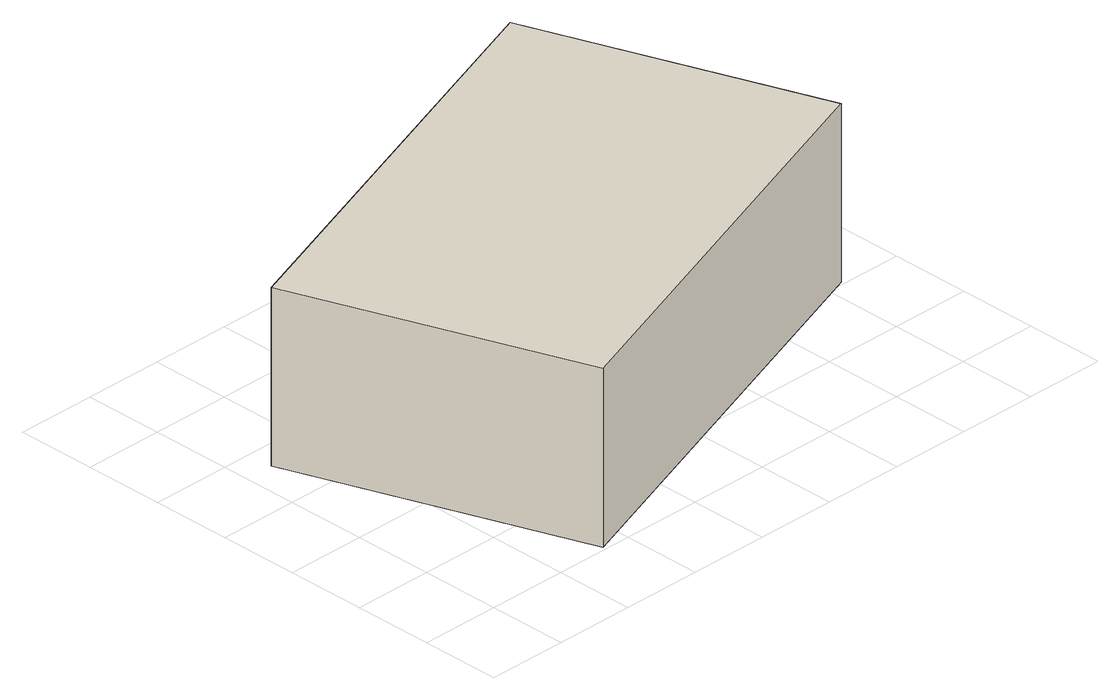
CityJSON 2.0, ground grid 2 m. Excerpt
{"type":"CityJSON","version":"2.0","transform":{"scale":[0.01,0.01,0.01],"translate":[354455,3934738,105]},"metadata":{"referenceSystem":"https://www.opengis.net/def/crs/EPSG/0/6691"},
"CityObjects":{
"building1":{"type":"Building","attributes":{"usage":"402","measuredHeight":7.6,"storeysAboveGround":1,"BuildingIDAttribute.prefecture":"14","BuildingIDAttribute.city":"14153","BuildingDetailAttribute.totalFloorArea":90.75,"BuildingDetailAttribute.buildingFootprintArea":90.75,"BuildingDetailAttribute.buildingStructureType":"610","BuildingDetailAttribute.buildingStructureOrgType":"2","BuildingDetailAttribute.orgUsage":"101","BuildingDetailAttribute.surveyYear":2015},"geometry":[{"type":"Solid","lod":"1","boundaries":[[[[0,1,2,3]],[[2,4,5,3]],[[1,6,4,2]],[[0,7,6,1]],[[3,5,7,0]],[[4,6,7,5]]]]}]}
},
"vertices":[
[1185,1132,58],[1445,408,58],[336,9,58],[75,734,58],[336,9,499],[75,734,499],[1445,408,499],[1185,1132,499]
]}
